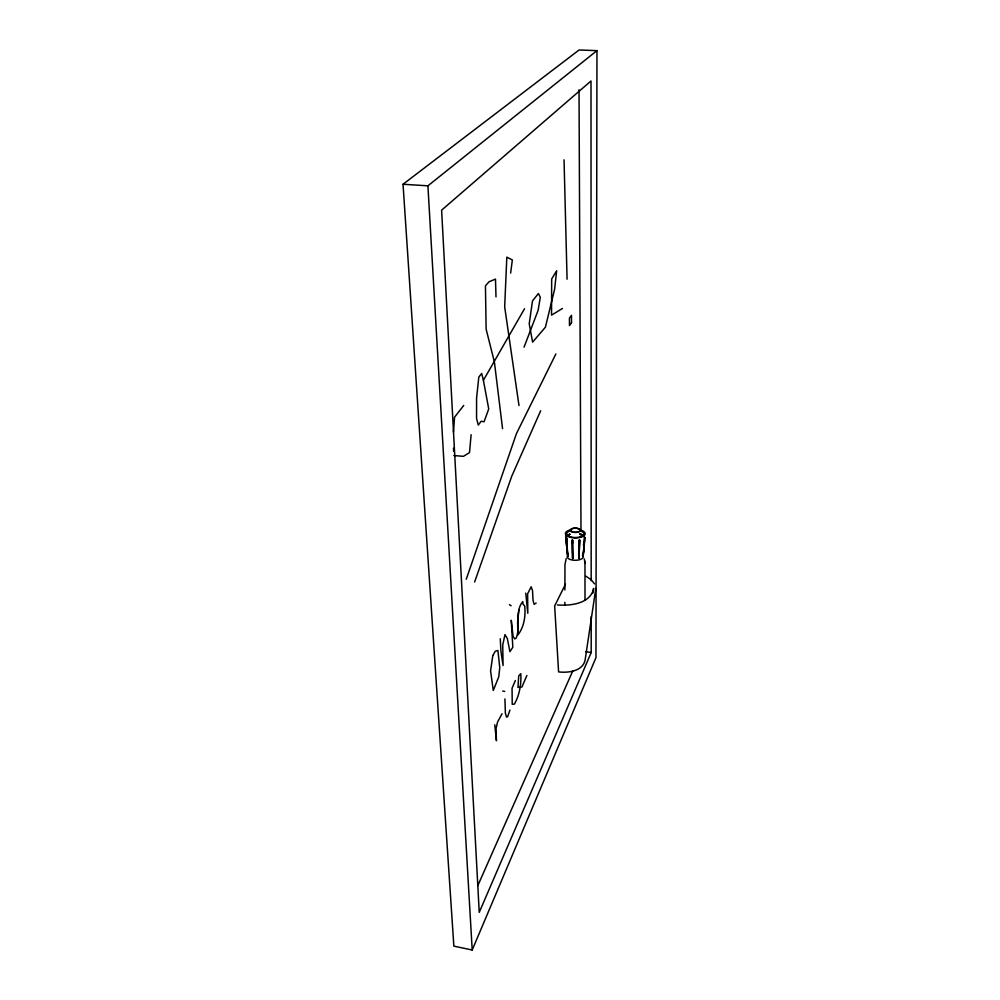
<?xml version="1.0" encoding="UTF-8"?>
<svg xmlns="http://www.w3.org/2000/svg" width="1000" height="1000" viewBox="0 0 1000 1000"><rect width="100%" height="100%" fill="white"/><g stroke="black" fill="none" stroke-linecap="round" stroke-linejoin="round"><path stroke-width="1.5" d="M564.875 605.375L564.875 602.3M564.9 590L564.963 564.612L566.188 558.575M596.962 50.637L595.962 657.65L472.2 950L453.862 946.15L403.038 184.25L579.062 50L596.962 50.637L427.912 185.825L403.038 184.25M585.025 599.913L584.963 562.188M579.562 539.875L579.475 543.275A365.312 99.875 82.6 0 1 578.975 556.663L578.737 558.325A150.925 46.863 81.3 0 0 579.425 539.925L579.587 539.9A150.925 46.875 81.3 0 1 578.888 558.3M578.737 558.325L578.812 556.688A365.325 99.85 82.6 0 0 579.425 539.925M584.637 537.263L584.462 540.725A436.662 356.625 44 0 1 583.237 554.412L583.013 556.188L583.212 554.487A436.712 356.65 44 0 0 584.65 537.337L584.637 537.263A161.775 140.213 33.3 0 1 583.05 556.112M453.475 432.013L454.575 417.175L463.725 405.462M471.112 434.7L469.513 452.587L463.45 456.337L453.812 455.55M518.913 609.963L517.6 621.925L517.938 634.9C524.138 626.938 525.75 615.95 524.725 606.087L523.088 604.212L522.75 601.6C514.3 611.763 520.925 626.838 516.125 638.138L514.788 638.938L513.075 636.388L511.25 620.237L512.825 647.25L509.925 651.65L507.325 638.55L504.963 634.575L502.738 645.037L503.075 665.537L500.95 651.475L500.275 638.75M510.637 273.113L512.35 259.95L506.825 257.137L504.675 306.913L519 405.588M592.95 592.975L593.638 588.425C590.588 603.787 570.413 605.975 557.45 604.938M595.825 588.4L585.175 659.688C583.188 671.213 568.2 673.112 558.587 671.888L554.65 605.988L565.462 584.2M466.262 579.237L516.462 433.562L555.862 353.988M509.938 710.088L507.663 716.65L506.575 717.113L505.363 713.125L504.925 698.938M474.613 582.013L511.75 476.225L540.675 410.737M524.05 347.2L538.112 310.4L540.288 297.362L538.438 293.5L532.487 300.925L529.212 323.862L532.612 342.125L545.413 327.2L554.612 289.312L556.663 270.75L551.675 278.988L551.538 315.138L562.487 308.45M526.888 675.512L521.925 687.025L517.962 687.45L518.725 675.938L520.8 673.675C521.388 684.112 519.575 695.025 514.375 704.15L512.225 704.287L512.05 688.225L515.363 680.562M591.188 616.625L591.2 652.537L479.237 912.387L441.613 210.162L591 80.988L591.175 580.712M477.762 885.75L572.725 671.012M502.038 713.75L497.525 722.087L496.037 728.8L496.438 740.725L494.762 724.788M483.4 380.312L481.688 373.45L478.825 377.062L476.575 398.137L476.562 418.438L478.3 425.062L481.138 421.275L484.087 421.725L488.725 408.913L483.4 380.312L524.525 308.75M566.737 549.062A172.95 150.688 26.5 0 0 567.325 553.85L567.375 553.775M536.163 603.038L534.125 604.338L533 600.075L532.537 590.662L531.15 586.788L527.625 593.8L527.8 613.275L525.75 593.112M572.337 540.075L572.513 540.087A150.488 25.775 -84.9 0 0 572.737 558.488L572.537 556.838M572.737 558.488L572.7 556.85A363 54.525 -85.6 0 1 572.5 540.112L572.337 540.087A150.488 25.787 -84.9 0 0 572.575 558.475M566.125 538.2L566.05 535.887M585.675 651.712L591.2 652.537M502.738 691.038L504.7 691.425M509.425 604.663L511.125 605.788M585.962 576.237L591.175 579.75L594.55 583.9M567.888 556.65A156.812 112.562 -59.9 0 1 566.675 538.025L566.575 537.962A401.037 263 -64.5 0 0 567.65 554.913L567.8 556.587M584.212 558.812L585.1 562.95M584.763 561.025L584.9 561.788M502.55 428.612L494.375 361.875L486.125 329.188L485.45 285.8L489.025 281.775L495.475 279.113L496 296.887M567.212 552.05L567.325 553.85M427.912 185.825L472.2 950M566.712 538.013L566.875 541.438A401.075 263 -64.5 0 0 567.737 554.987M453.488 448.212L453.625 451.15M564.038 159.825L567.075 279.225M572.513 540.087L572.537 543.488M579.025 89.838L580.988 531.05M582.362 555.112A8.05 3.6 0.4 0 1 575.75 560.3A8.05 3.6 0.4 0 1 567.55 555.513M580.013 530.737A8.6 3.713 0.4 0 1 581.562 536.413A8.6 3.713 0.4 0 1 568.387 536A8.6 3.713 0.4 0 1 571.462 530.475M569.775 534.225A8.312 3.613 0.4 0 0 567.4 535.763A8.4 3.65 0.4 0 1 569.725 534.2M580.725 530.075A9.925 4.288 0.4 0 1 582.525 536.613A9.925 4.288 0.4 0 1 567.325 536.15A8.312 3.613 0.4 0 1 569.775 534.475M567.325 536.15A9.925 4.288 0.4 0 1 570.875 529.775M567.337 536.013A8.387 3.638 0.4 0 1 569.738 534.462M567.163 552.112A547.587 462.275 3.3 0 1 566.85 548.612M566.5 544.012A547.587 462.275 3.3 0 1 566 535.85M583.638 543.825A171.075 149.288 -28.6 0 1 583.488 545.413M566.438 545.875A172.95 150.688 26.5 0 1 565.962 536.3M492.762 655.688L490.588 670.888L493.275 690.475L498.75 676.875L499.762 667.663L497.9 650.438L495.288 651.263L492.762 655.688M571.525 322.75L569.475 325.588L569.425 318.137L571.475 315.325L571.525 322.75M572.638 532.025A4.888 2.1 0.4 0 0 580.188 530.425A4.888 2.1 0.4 0 0 573.112 528.4A4.963 2.138 0.4 0 0 572.6 532.05A4.963 2.138 0.4 0 0 580.275 530.425A4.963 2.138 0.4 0 0 573.075 528.362A4.888 2.1 0.4 0 0 572.638 532.025M583.413 536.263A8.312 3.613 0.4 0 0 579.837 533.962A8.4 3.65 0.4 0 1 583.5 536.25M583.413 536.512A8.312 3.613 0.4 0 0 579.837 534.212A8.387 3.638 0.4 0 1 583.488 536.512"/></g></svg>
